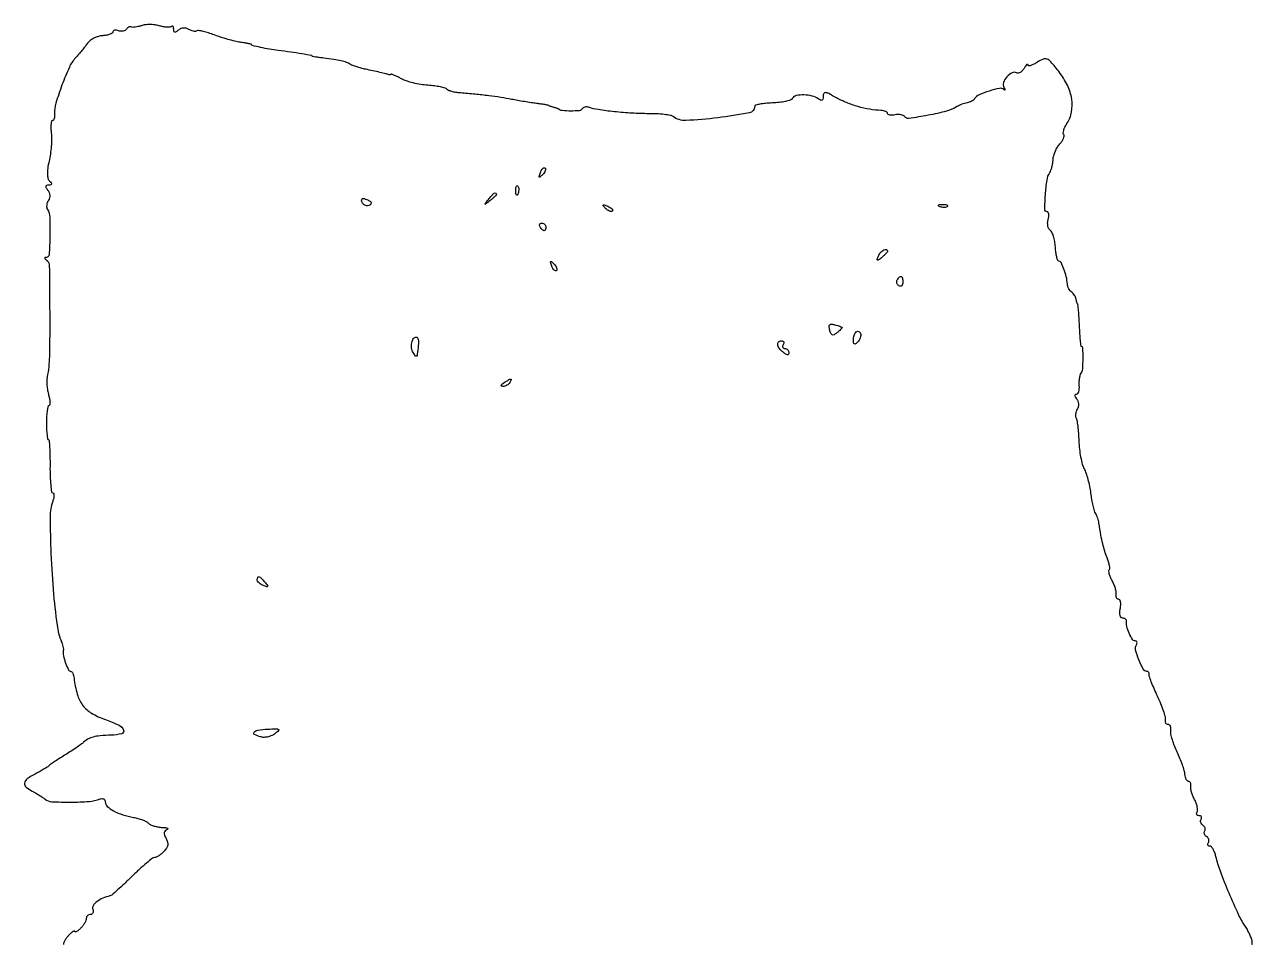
# Model space of a CAD drawing. Extents: x 0 to 379, y 0 to 484.
# Drawn here: x 51.7 to 375.1, y 242.1 to 484.3 of the extents above; entities that cross this region are included whole.
import ezdxf

# ---------------------------------------------------------------- set-up
doc = ezdxf.new("R2010")
doc.units = 0

msp = doc.modelspace()

# ---------------------------------------------------------------- linework, layer by layer
msp.add_lwpolyline([(375.057558, 241.984929, -0.04702), (375, 242.59563, 0.07594), (374.878893, 243.388419, 0.024766), (374.468895, 244.502264, 0.024034), (373.883991, 245.712236, 0.02491), (373.191982, 246.84563, -0.040609), (371.408345, 249.984152, -0.009145), (368.917031, 255.603215, -0.009608), (366.616597, 261.365759, -0.032267), (365.431666, 265.25, 0.030797), (365.113801, 266.303045, 0.043018), (364.694434, 267.192187, 0.050193), (364.242365, 267.816139, 0.214057), (363.832575, 268, -0.114522), (363.516152, 268.073438, -0.184939), (363.33021, 268.273452, -0.156793), (363.308412, 268.575034, -0.078831), (363.457295, 268.930902, 0.110145), (363.597587, 269.334982, 0.099917), (363.560288, 269.775821, 0.094986), (363.350569, 270.185645, 0.088941), (363, 270.5, -0.082063), (362.645885, 270.808915, -0.092249), (362.427168, 271.203881, -0.100657), (362.376253, 271.622221, -0.11907), (362.5, 272, 0.11907), (362.623747, 272.377779, 0.100657), (362.572832, 272.796119, 0.092249), (362.354115, 273.191085, 0.082063), (362, 273.5, -0.088941), (361.649431, 273.814355, -0.094986), (361.439712, 274.224179, -0.099917), (361.402413, 274.665018, -0.110145), (361.542705, 275.069098, 0.09743), (361.676067, 275.424129, 0.174978), (361.620609, 275.726548, 0.170591), (361.382769, 275.928939, 0.092039), (361, 276, -0.098462), (360.620317, 276.075501, -0.175744), (360.388184, 276.287679, -0.169746), (360.341426, 276.605535, -0.091087), (360.487227, 276.979333, 0.143208), (360.634064, 277.511772, 0.045591), (360.545729, 278.337996, 0.041224), (360.272476, 279.288155, 0.035725), (359.83644, 280.229333, -0.028592), (359.374417, 281.190449, -0.028396), (359.023862, 282.200179, -0.029612), (358.82095, 283.115422, -0.090033), (358.834032, 283.75, 0.063362), (358.869303, 284.228084, 0.095237), (358.769051, 284.632812, 0.123712), (358.552718, 284.90094, 0.162851), (358.256641, 285, -0.203317), (357.927928, 285.13943, -0.074029), (357.627575, 285.559545, -0.058228), (357.398087, 286.175648, -0.041287), (357.282122, 286.904836, 0.051373), (357.104266, 287.89435, 0.014076), (356.622249, 289.406161, 0.014074), (355.975617, 291.09867, 0.014248), (355.237238, 292.74511, -0.019488), (354.527335, 294.373537, -0.021023), (353.965932, 296.012058, -0.021103), (353.605242, 297.449491, -0.087568), (353.579436, 298.340275, 0.055071), (353.602117, 298.975376, 0.082885), (353.470841, 299.512456, 0.111122), (353.212314, 299.869687, 0.182746), (352.867679, 300, -0.140106), (352.523429, 300.098395, -0.125236), (352.265477, 300.367188, -0.104183), (352.136584, 300.772317, -0.073982), (352.159189, 301.25, 0.116663), (352.131087, 302.003162, 0.014074), (351.640641, 303.601562, 0.016117), (350.932472, 305.493906, 0.012619), (350.047262, 307.5, -0.007749), (349.154936, 309.470047, -0.01098), (348.427122, 311.251562, -0.007292), (347.877122, 312.752232, -0.136206), (347.844236, 313.25, 0.100489), (347.845514, 313.536058, 0.120327), (347.732202, 313.779688, 0.121416), (347.52035, 313.942182, 0.103531), (347.244111, 314, -0.277951), (346.306679, 314.564751, -0.027465), (345.159712, 317.05611, -0.029029), (344.294274, 319.680886, -0.206363), (344.485549, 320.976618, 0.069266), (344.658245, 321.368305, 0.143726), (344.655416, 321.699382, 0.190155), (344.482669, 321.917486, 0.132036), (344.175648, 322, -0.262343), (343.456359, 322.405294, -0.033571), (342.610601, 324.040067, -0.037712), (341.971904, 325.875177, -0.101031), (341.891849, 327.25, 0.153533), (341.845333, 327.535563, 0.116817), (341.640236, 327.779688, 0.093719), (341.302255, 327.94403, 0.066521), (340.883423, 328, -0.222095), (340.477964, 328.189445, -0.112088), (340.215051, 328.702744, -0.072403), (340.130452, 329.501153, -0.037491), (340.244751, 330.5, 0.033371), (340.362385, 331.458097, 0.056239), (340.316379, 332.265625, 0.080874), (340.128115, 332.81407, 0.276417), (339.817491, 333, -0.148807), (339.493053, 333.098744, -0.125509), (339.252726, 333.367188, -0.101029), (339.136671, 333.77215, -0.069593), (339.165968, 334.25, 0.091541), (339.177217, 334.888286, 0.029165), (338.965922, 335.818909, 0.028004), (338.604124, 336.849665, 0.027838), (338.128784, 337.835646, -0.024698), (337.672085, 338.767961, -0.035338), (337.36906, 339.637117, -0.038302), (337.234431, 340.3438, -0.228108), (337.355136, 340.688469, 0.21034), (337.493903, 341.045436, 0.031261), (337.409988, 341.831333, 0.030719), (337.182598, 342.80121, 0.022025), (336.815621, 343.852823, -0.018886), (336.165405, 345.679158, -0.017793), (335.640444, 347.585767, -0.014026), (335.160305, 349.894458, -0.005926), (334.639794, 353.017581, 0.026895), (334.50102, 353.678153, 0.018542), (334.276549, 354.409172, 0.018742), (334.007357, 355.098125, 0.035917), (333.732479, 355.623842, -0.070473), (333.440047, 356.291438, -0.012266), (333.102004, 357.628595, -0.01311), (332.782762, 359.229176, -0.011416), (332.531024, 360.919751, 0.01861), (332.241193, 362.69087, 0.015866), (331.807543, 364.533395, 0.016157), (331.3053, 366.185098, 0.04293), (330.810419, 367.313491, -0.059753), (330.337726, 368.497808, -0.018473), (329.911543, 370.373264, -0.018186), (329.586235, 372.523688, -0.019041), (329.424274, 374.659322, 0.009209), (329.309806, 376.700077, 0.011958), (329.12586, 378.564067, 0.009709), (328.906166, 380.104123, 0.098431), (328.681042, 380.707067, -0.117442), (328.534245, 381.150395, -0.056826), (328.550821, 381.751265, -0.0518), (328.714158, 382.405614, -0.051407), (329.008781, 383.014207, 0.07716), (329.290246, 383.680752, 0.078954), (329.353314, 384.395874, 0.078951), (329.191607, 385.09535, 0.077142), (328.820353, 385.716462, -0.03914), (328.460525, 386.226412, -0.113184), (328.329156, 386.635346, -0.233938), (328.429796, 386.891633, -0.186364), (328.710436, 387, 0.22924), (329.06063, 387.169462, 0.086236), (329.327445, 387.660937, 0.062799), (329.474803, 388.388312, 0.040401), (329.469368, 389.25, -0.030824), (329.445586, 390.184788, -0.02919), (329.535495, 391.132812, -0.03047), (329.715376, 391.961144, -0.083731), (329.970267, 392.5, 0.136631), (330.356226, 393.600442, 0.014613), (330.456018, 396.331736, 0.010031), (330.420504, 399.113731, 0.404631), (330.021342, 399.5, -0.386002), (329.920157, 399.591793, -0.001821), (329.777063, 401.115625, -0.006742), (329.640966, 402.891099, -0.00406), (329.525068, 405, 0.004189), (329.407673, 407.126123, 0.006503), (329.267197, 408.957812, 0.002427), (329.119069, 410.522266, 0.177689), (329.00879, 410.75, -0.106027), (328.900782, 410.910823, -0.022559), (328.789301, 411.231027, -0.022644), (328.691862, 411.621344, -0.019837), (328.625, 412.036475, 0.073765), (328.502066, 412.485406, 0.042576), (328.233141, 412.978083, 0.041489), (327.87127, 413.437028, 0.054031), (327.466542, 413.786475, -0.077618), (327.063323, 414.169099, -0.045793), (326.706975, 414.731027, -0.044537), (326.446984, 415.373341, -0.057143), (326.33202, 416, 0.042153), (326.045217, 417.878206, 0.030546), (325.42591, 419.902758, 0.0244), (324.682246, 421.629235, 0.286278), (324.087756, 422, -0.315458), (323.808936, 422.195352, -0.025908), (323.534642, 423.092597, -0.027335), (323.303346, 424.293823, -0.017082), (323.15828, 425.719478, 0.02598), (322.981795, 427.193135, 0.031573), (322.65904, 428.545571, 0.03308), (322.250861, 429.618503, 0.147956), (321.810495, 430.117121, -0.13864), (321.43095, 430.531376, -0.068043), (321.19703, 431.213641, -0.059505), (321.134237, 432.043178, -0.053165), (321.262982, 432.897642, 0.035471), (321.413666, 433.703436, 0.061766), (321.407268, 434.382432, 0.093477), (321.256624, 434.838219, 0.272771), (320.982138, 435, -0.419256), (320.387948, 435.604491, -0.012734), (320.553442, 439.482109, -0.019233), (320.964433, 443.323642, -0.103522), (321.683941, 445.286508, 0.054566), (321.983615, 445.909046, 0.022575), (322.255246, 446.804667, 0.022013), (322.462509, 447.799971, 0.026434), (322.566, 448.750656, -0.055855), (322.733909, 449.7457, -0.033232), (323.14105, 450.877889, -0.032919), (323.704221, 451.966381, -0.048109), (324.347788, 452.831807, 0.03462), (324.935653, 453.579412, 0.051449), (325.330438, 454.311902, 0.065532), (325.494081, 454.925458, 0.232869), (325.366723, 455.299943, -0.220651), (325.220851, 455.698257, -0.050657), (325.355692, 456.420736, -0.043154), (325.698488, 457.299338, -0.030457), (326.224579, 458.219999, 0.100272), (327.422187, 461.217, 0.083325), (327.470406, 464.655882, 0.073796), (326.349388, 468.285351, 0.055797), (324.136775, 471.827308, 0.009239), (322.005108, 474.418898, 0.111851), (320.97854, 475.18516, 0.207874), (319.985537, 475.193627, 0.044694), (318.432659, 474.363919, -0.024165), (317.496715, 473.81337, -0.048956), (316.705661, 473.492296, -0.085841), (316.170861, 473.429726, -0.388111), (315.969591, 473.63499, 0.338517), (315.853494, 473.776243, 0.23852), (315.645244, 473.725663, 0.063553), (315.307626, 473.3539, 0.020792), (314.908131, 472.728968, -0.052406), (314.443695, 472.094552, -0.073577), (313.902001, 471.649958, -0.094913), (313.370908, 471.455421, -0.18079), (312.930869, 471.542725, 0.264448), (311.779239, 471.584796, 0.092282), (310.425265, 470.523987, 0.088104), (309.501726, 469.005465, 0.227047), (309.596568, 467.757671, -0.016631), (309.838395, 467.303336, -0.123603), (309.889008, 467.065767, -0.547009), (309.801344, 467.013971, -0.065986), (309.575313, 467.168345, 0.238631), (308.465424, 467.466561, 0.024225), (305.742391, 466.75833, 0.027513), (303.084037, 465.764074, 0.143771), (301.899894, 464.769715, -0.077636), (301.568883, 464.408413, -0.041483), (301.06485, 464.070027, -0.040042), (300.479871, 463.802959, -0.04959), (299.899894, 463.655396, 0.032765), (299.2735, 463.518245, 0.019257), (298.545136, 463.277222, 0.019212), (297.832585, 462.978897, 0.030883), (297.253759, 462.665186, -0.075933), (294.534407, 461.493487, -0.017314), (289.628602, 460.39317, -0.010057), (284.577499, 459.547414, -0.299233), (283.457437, 460.068869, 0.156453), (283.125701, 460.352183, 0.056511), (282.523347, 460.527705, 0.049169), (281.773107, 460.582104, 0.041117), (280.978972, 460.49595, -0.033922), (280.220571, 460.402629, -0.057133), (279.581323, 460.440725, -0.082432), (279.147827, 460.593171, -0.27357), (279, 460.843132, 0.214292), (278.872186, 461.12766, 0.073938), (278.485937, 461.380051, 0.057361), (277.920027, 461.565447, 0.039554), (277.25, 461.648227, -0.032385), (274.302088, 461.969643, -0.026098), (271.195188, 462.682482, -0.026101), (268.179977, 463.71496, -0.032425), (265.507319, 464.995889, 0.008524), (263.482727, 466.088055, 0.093794), (262.602964, 466.35118, 0.318644), (262.166734, 466.105239, 0.110569), (262, 465.360471, -0.048346), (261.933321, 464.67249, -0.226737), (261.702585, 464.362049, -0.235794), (261.323788, 464.3535, -0.051805), (260.75, 464.700636, 0.102393), (259.144327, 465.463476, 0.055023), (256.960762, 465.747866, 0.056202), (254.931979, 465.559241, 0.205895), (253.897899, 464.834797, -0.172187), (253.368112, 464.409705, -0.027678), (252.074668, 464.03802, -0.027835), (250.437402, 463.758956, -0.021225), (248.623192, 463.630435, 0.015776), (246.85522, 463.524533, 0.02556), (245.364892, 463.310732, 0.023149), (244.24024, 463.035648, 0.330486), (244.006104, 462.725249, -0.359004), (242.580541, 461.0232, -0.015293), (234.262613, 459.735083, -0.018733), (225.898994, 459.017444, -0.175357), (222.5, 460.065343, 0.119407), (221.819378, 460.359989, 0.01416), (220.178125, 460.595533, 0.01627), (218.179295, 460.759174, 0.012678), (216, 460.811038, -0.015588), (211.744943, 460.937077, -0.011415), (207.03663, 461.331685, -0.010619), (202.759905, 461.88073, -0.046217), (200.282025, 462.490486, 0.074468), (199.775447, 462.585283, 0.073488), (199.260903, 462.528255, 0.078935), (198.817345, 462.33302, 0.111722), (198.516212, 462.026232, -0.238822), (197.788273, 461.581569, -0.02107), (195.567588, 461.498552, -0.024609), (193.340071, 461.618899, -0.14003), (192.25, 462.0561, 0.067684), (192.094467, 462.146089, 0.012034), (191.779688, 462.266479, 0.012819), (191.401182, 462.390063, 0.011244), (191, 462.5, -0.011244), (190.598818, 462.609937, -0.012819), (190.220312, 462.733521, -0.012034), (189.905533, 462.853911, -0.067684), (189.75, 462.9439, 0.117988), (189.551326, 463.033767, 0.003911), (188.692188, 463.191954, 0.007249), (187.667627, 463.35705, 0.004961), (186.5, 463.516055, -0.006137), (185.100538, 463.709984, -0.00316), (183.353125, 463.985334, -0.00314), (181.558532, 464.291336, -0.004741), (180, 464.582434, 0.01023), (177.156129, 465.081359, 0.007269), (173.949846, 465.528863, 0.006605), (170.396318, 465.924678, 0.005049), (166.5, 466.266959, -0.021319), (165.310851, 466.410535, -0.0262), (164.218652, 466.649246, -0.026172), (163.342695, 466.939429, -0.140173), (162.946476, 467.241113, 0.165068), (162.501175, 467.547139, 0.017133), (161.249397, 467.854345, 0.019829), (159.689891, 468.116817, 0.014608), (157.946476, 468.288, -0.023138), (156.060795, 468.505676, -0.018954), (154.071777, 468.907005, -0.019362), (152.268881, 469.417093, -0.046912), (151, 469.965866, 0.008801), (150.023769, 470.479511, 0.013586), (149.160937, 470.885269, 0.007873), (148.436021, 471.18891, 0.248774), (148.25, 471.16898, -0.058579), (148.135891, 471.109956, -0.044394), (148, 471.072113, -0.045384), (147.863996, 471.059543, -0.074752), (147.75, 471.076511, 0.014985), (146.904919, 471.307692, 0.002681), (145.313312, 471.683207, 0.002922), (143.459908, 472.098622, 0.002777), (141.570073, 472.499637, -0.013106), (140.369882, 472.780338, -0.01312), (139.186477, 473.123452, -0.013049), (138.170772, 473.47651, -0.049684), (137.570073, 473.774064, 0.051368), (136.468068, 474.315334, 0.030683), (135.06854, 474.736886, 0.021883), (133.183099, 475.094533, 0.008087), (130.5, 475.438577, -0.005611), (129.349759, 475.580283, -0.009242), (128.38125, 475.728922, -0.003409), (127.567201, 475.875024, -0.361179), (127.5, 475.955918, 0.365531), (127.360159, 476.121644, 0.001424), (124.748919, 476.559606, 0.00618), (121.813042, 477.006226, 0.004346), (118.5, 477.439078, -0.013121), (116.228145, 477.776543, -0.011619), (113.882498, 478.244563, -0.004158), (111.699611, 478.752203, -0.346437), (111.5, 479.005719, 0.35385), (111.440878, 479.0788, 0.002563), (110.61875, 479.249968, 0.007978), (109.650239, 479.430397, 0.004849), (108.5, 479.614289, -0.021878), (107.080331, 479.891123, -0.010107), (105.260324, 480.368557, -0.009989), (103.364362, 480.948274, -0.013673), (101.684083, 481.550336, 0.015594), (100.169149, 482.086596, 0.021374), (98.774116, 482.467117, 0.01881), (97.621487, 482.683934, 0.177296), (97.136337, 482.584261, -0.135341), (96.754951, 482.47272, -0.052642), (96.202735, 482.522392, -0.047112), (95.582723, 482.70677, -0.042619), (94.985793, 483.008781, 0.07716), (94.319248, 483.290246, 0.078954), (93.604126, 483.353314, 0.078951), (92.90465, 483.191607, 0.077142), (92.283538, 482.820353, -0.029744), (91.666528, 482.367399, -0.188813), (91.292335, 482.291331, -0.294467), (91.069487, 482.497038, -0.063241), (91, 483.044222, 0.043347), (90.960372, 483.500455, 0.126935), (90.831014, 483.78567, 0.257538), (90.641811, 483.86308, 0.16899), (90.424727, 483.75806, -0.18037), (90.038337, 483.581556, -0.032359), (89.232739, 483.575998, -0.031289), (88.241012, 483.695933, -0.023775), (87.174727, 483.946103, 0.038426), (86.004036, 484.184848, 0.029294), (84.698201, 484.270882, 0.029991), (83.45795, 484.205402, 0.059339), (82.5, 483.979841, -0.025906), (81.684383, 483.729339, -0.030166), (80.887485, 483.579486, -0.031438), (80.210518, 483.53698, -0.131071), (79.819098, 483.641444, 0.142128), (79.513213, 483.716006, 0.095925), (79.161632, 483.632002, 0.081546), (78.817797, 483.402517, 0.066588), (78.537073, 483.059986, -0.125083), (78.196646, 482.730973, -0.08122), (77.681312, 482.538534, -0.072801), (77.07409, 482.508172, -0.06786), (76.467975, 482.650663, 0.050059), (75.905553, 482.804123, 0.091175), (75.43101, 482.796763, 0.14065), (75.119784, 482.635991, 0.206274), (74.999294, 482.356989, -0.25159), (74.815972, 482.016396, -0.056163), (74.207365, 481.705813, -0.045473), (73.336483, 481.465936, -0.029991), (72.304357, 481.34365, 0.057132), (71.177264, 481.147732, 0.04447), (70.019048, 480.691656, 0.045713), (69.003093, 480.061235, 0.077436), (68.30797, 479.34365, -0.011932), (67.677283, 478.494442, -0.00604), (66.844989, 477.454072, -0.005995), (65.959348, 476.40006, -0.008891), (65.156166, 475.5, 0.08002), (63.532522, 473.057448, 0.017389), (61.591871, 468.365515, 0.017086), (59.981816, 463.559285, 0.085567), (59.647756, 460.75, -0.036366), (59.634122, 460.079697, -0.056451), (59.516031, 459.514063, -0.075889), (59.319955, 459.128146, -0.241862), (59.070537, 459, 0.347799), (58.831828, 458.811105, 0.035077), (58.706813, 458.045313, 0.032122), (58.677977, 456.996003, 0.019161), (58.771685, 455.75, -0.032266), (58.847108, 454.208035, -0.015496), (58.754759, 452.228725, -0.015293), (58.530273, 450.16201, -0.021114), (58.194373, 448.326512, 0.018971), (57.831902, 446.392642, 0.04301), (57.740693, 444.908507, 0.059828), (57.900422, 443.807749, 0.13119), (58.323488, 443.076512, -0.031859), (58.773495, 442.565189, -0.224303), (58.842887, 442.25, -0.296084), (58.642135, 442.055152, -0.048727), (58.077555, 442, 0.059981), (57.510824, 441.931768, 0.291183), (57.296938, 441.708732, 0.194652), (57.367566, 441.3349, 0.030384), (57.820353, 440.716462, -0.077142), (58.191607, 440.09535, -0.078951), (58.353314, 439.395874, -0.078954), (58.290246, 438.680752, -0.07716), (58.008781, 438.014207, 0.057103), (57.719012, 437.397888, 0.054156), (57.569604, 436.720873, 0.058398), (57.574461, 436.08728, 0.107725), (57.744984, 435.603608, -0.129554), (58.365345, 433.568646, -0.014411), (58.411411, 428.672444, -0.009566), (58.218666, 423.674365, -0.392852), (57.5, 422.985179, 0.069866), (57.150446, 422.930449, 0.348408), (57.045021, 422.778145, 0.19448), (57.155429, 422.549117, 0.031611), (57.548881, 422.234687, -0.24142), (58.248971, 420.9094, -0.001869), (58.354907, 408.423338, -0.005809), (58.275593, 396.88155, -0.044541), (57.694767, 391.5, 0.047479), (57.596712, 390.538674, 0.021845), (57.643218, 389.279687, 0.021405), (57.808224, 387.949406, 0.02771), (58.078472, 386.75, -0.021655), (58.329547, 385.69537, -0.038379), (58.430894, 384.807813, -0.049707), (58.391679, 384.179784, -0.36761), (58.180194, 384, 0.348635), (57.912593, 383.787592, 0.019738), (57.699807, 382.678125, 0.023307), (57.549014, 381.225164, 0.014203), (57.5, 379.5, 0.010427), (57.535984, 377.77468, 0.01724), (57.646875, 376.321916, 0.011331), (57.801379, 375.169919, 0.369311), (58, 375.000141, -0.390509), (58.199289, 374.81659, -0.004895), (58.334536, 372.943949, -0.011141), (58.425035, 370.684229, -0.006697), (58.43672, 368.000141, 0.010571), (58.469201, 365.316223, 0.0175), (58.623659, 363.056291, 0.011661), (58.851288, 361.267287, 0.370966), (59.161969, 361, -0.318852), (59.402555, 360.829214, -0.085169), (59.484788, 360.339063, -0.054514), (59.402652, 359.612866, -0.029717), (59.153632, 358.75, 0.086612), (58.474182, 354.733679, 0.00858), (58.693713, 344.920383, 0.011683), (59.362731, 334.296767, 0.017119), (60.488355, 325, 0.021942), (60.627117, 324.310511, 0.011675), (60.855856, 323.470391, 0.0116), (61.130067, 322.621304, 0.017664), (61.41089, 321.899203, -0.025441), (61.662825, 321.220324, -0.023832), (61.85082, 320.504499, -0.024565), (61.955878, 319.853717, -0.071307), (61.941583, 319.399203, 0.101185), (61.977824, 318.09926, 0.029768), (62.549434, 316.177252, 0.023799), (63.300786, 314.381035, 0.289458), (63.903827, 314, -0.217153), (64.175247, 313.876287, -0.063812), (64.435485, 313.485937, -0.051244), (64.647289, 312.920078, -0.035834), (64.772082, 312.25, 0.039993), (65.602281, 307.989141, 0.093522), (67.034927, 305.089345, 0.098561), (69.372103, 303.00226, 0.047829), (73.016267, 301.300627, -0.023813), (76.616522, 299.825394, -0.193717), (77.808476, 298.550002, -0.449989), (77.310555, 297.586047, -0.052733), (74.602967, 297.196352, 0.010759), (71.614636, 297.019554, 0.041848), (69.787985, 296.716781, 0.064636), (68.474503, 296.196722, 0.05998), (67.300333, 295.347952, -0.029279), (66.583149, 294.759421, -0.006814), (65.310083, 293.860113, -0.007007), (63.813818, 292.863962, -0.006816), (62.276523, 291.900738, 0.004447), (60.793609, 290.981344, 0.005906), (59.462479, 290.117397, 0.004287), (58.364518, 289.372542, 0.057774), (58, 289.052786, -0.066837), (57.651148, 288.757745, -0.007498), (56.765625, 288.210492, -0.008996), (55.685362, 287.591168, -0.007188), (54.5, 286.961655, 0.036909), (52.433185, 285.701279, 0.198934), (51.75205, 284.606756, 0.261112), (52.132359, 283.554759, 0.060132), (53.755546, 282.460958, -0.01258), (54.632382, 281.984208, -0.009021), (55.588562, 281.409477, -0.009118), (56.479711, 280.828826, -0.019315), (57.143348, 280.340529, 0.157563), (58.89259, 279.681286, 0.013005), (63.821647, 279.573586, 0.017149), (68.744458, 279.763001, 0.073546), (71.601859, 280.400713, -0.085071), (72.135756, 280.507092, -0.132406), (72.589296, 280.397861, -0.149712), (72.890028, 280.09017, -0.119754), (73, 279.637595, 0.211281), (73.519088, 278.464, 0.058752), (75.193938, 277.266908, 0.048811), (77.595643, 276.235475, 0.035905), (80.413411, 275.556912, -0.025754), (81.6048, 275.295454, -0.024977), (82.775506, 274.910776, -0.025799), (83.768501, 274.468521, -0.078865), (84.363411, 274.036589, 0.086925), (84.938977, 273.632612, 0.03427), (85.844565, 273.281307, 0.032631), (86.897702, 273.027707, 0.035044), (87.95, 272.921053, -0.018608), (88.859161, 272.858987, -0.078267), (89.386097, 272.717915, -0.412035), (89.457458, 272.534645, -0.196606), (89.25799, 272.340382, 0.107151), (88.755, 271.998183, 0.164757), (88.535906, 271.524622, 0.112975), (88.613081, 270.875016, 0.037055), (89.006007, 269.988776, -0.057858), (89.38361, 269.031756, -0.107431), (89.421967, 268.201792, -0.103605), (89.111161, 267.410646, -0.051193), (88.426589, 266.569446, -0.025799), (87.760475, 265.968741, -0.028512), (87.057087, 265.461025, -0.029596), (86.413517, 265.101854, -0.112942), (85.968357, 265, 0.168314), (85.423626, 264.811282, 0.007511), (83.854463, 263.537093, 0.011933), (82.02323, 261.92802, 0.008182), (80.020207, 260.01989, -0.00527), (78.028637, 258.100428, -0.007714), (76.23247, 256.457087, -0.004189), (74.689597, 255.111535, -0.125502), (74.230421, 254.884544, 0.049727), (72.346834, 254.283697, 0.062427), (70.769661, 253.353552, 0.080306), (69.792413, 252.310802, 0.244484), (69.686132, 251.375545, -0.071829), (69.805398, 250.849603, -0.120094), (69.733745, 250.404066, -0.152618), (69.4855, 250.110175, -0.142579), (69.106989, 250, 0.095752), (68.684465, 249.918336, 0.097112), (68.325178, 249.685268, 0.09868), (68.08464, 249.337419, 0.102425), (68, 248.928571, -0.098387), (67.89773, 248.413868, -0.03396), (67.559375, 247.73125, -0.032192), (67.074034, 247.010186, -0.032161), (66.5, 246.357143, -0.020204), (65.923506, 245.825448, -0.046395), (65.440625, 245.486607, -0.102943), (65.128109, 245.385125, -0.446458), (65, 245.5, 0.446458), (64.871891, 245.614875, 0.102943), (64.559375, 245.513393, 0.046395), (64.076494, 245.174552, 0.020204), (63.5, 244.642857, 0.031922), (62.925964, 243.99044, 0.032072), (62.440625, 243.271239, 0.033828), (62.102124, 242.59124, 0.098884), (62, 242.079902, -0.135674)], format="xyb")
for points in [[(188.124088, 444.733333, -0.011214), (187.463552, 444.106486, -0.400052), (187.270328, 444.111181, -0.286372), (187.21821, 444.336218, -0.008399), (187.564293, 445.293128, -0.036269), (187.866277, 445.940734, -0.070189), (188.210949, 446.395085, -0.120343), (188.538684, 446.59249, -0.278911), (188.806872, 446.526461, -0.20742), (188.927901, 446.220211, -0.082976), (188.837219, 445.768815, -0.063152), (188.558688, 445.246577, -0.043285)], [(176, 439.622445, -0.184603), (175.91885, 439.410139, -0.013803), (175.485938, 438.952641, -0.017649), (174.920402, 438.425681, -0.012436), (174.25, 437.872445, -0.001576), (173.120493, 436.99236, -0.377591), (173, 437, -0.377591), (172.99236, 437.120493, -0.001576), (173.872445, 438.25, -0.017685), (174.76332, 439.306759, -0.065617), (175.426111, 439.869516, -0.241985), (175.806605, 439.90695, -0.307699)], [(181.683114, 439.8125, -0.054073), (181.461564, 439.395823, -0.470617), (181.279315, 439.37858, -0.168741), (181.137993, 439.670344, -0.018894), (181.078947, 440.416667, -0.028489), (181.089945, 441.112848, -0.077125), (181.200665, 441.592839, -0.208169), (181.385309, 441.77538, -0.296942), (181.604167, 441.729167, -0.126455), (181.797407, 441.402231, -0.060344), (181.876576, 440.916927, -0.05415), (181.839148, 440.359369, -0.051402)], [(143, 437.452028, -0.221723), (142.70754, 436.824933, -0.176606), (141.997937, 436.567179, -0.144684), (141.177157, 436.810826, -0.158419), (140.655712, 437.454816, -0.052218), (140.492566, 438.063039, -0.241428), (140.602299, 438.398585, -0.239714), (140.939743, 438.506823, -0.051608), (141.550928, 438.342084, -0.018792), (142.106057, 438.104765, -0.027318), (142.574335, 437.851255, -0.026011), (142.920733, 437.612832, -0.233079)], [(206.526461, 435.193128, -0.20742), (206.220211, 435.072099, -0.082976), (205.768815, 435.162781, -0.063152), (205.246577, 435.441312, -0.043285), (204.733333, 435.875912, -0.011214), (204.106486, 436.536448, -0.400052), (204.111181, 436.729672, -0.286372), (204.336218, 436.78179, -0.008399), (205.293128, 436.435707, -0.036269), (205.940734, 436.133723, -0.070189), (206.395085, 435.789051, -0.120343), (206.59249, 435.461316, -0.278911)], [(294.729167, 436.395833, -0.126455), (294.402231, 436.202593, -0.060344), (293.916927, 436.123424, -0.05415), (293.359369, 436.160852, -0.051402), (292.8125, 436.316886, -0.054073), (292.395823, 436.538436, -0.470617), (292.37858, 436.720685, -0.168741), (292.670344, 436.862007, -0.018894), (293.416667, 436.921053, -0.028489), (294.112848, 436.910055, -0.077125), (294.592839, 436.799335, -0.208169), (294.77538, 436.614691, -0.296942)], [(189, 431, -0.042167), (188.967655, 430.617151, -0.061769), (188.870461, 430.29375, -0.081139), (188.727648, 430.07446, -0.210953), (188.559017, 430, -0.151918), (188.34829, 430.065539, -0.038439), (188.066025, 430.29375, -0.035638), (187.768994, 430.617226, -0.029505), (187.5, 431, -0.082592), (187.343488, 431.3821, -0.161196), (187.3746, 431.70625, -0.182303), (187.586039, 431.921712, -0.108972), (187.940983, 432, -0.093332), (188.345238, 431.923877, -0.09642), (188.688914, 431.70625, -0.099167), (188.918938, 431.381556, -0.105053)], [(279, 424.622445, -0.172995), (278.92491, 424.411909, -0.015689), (278.55265, 423.984529, -0.018888), (278.060438, 423.492636, -0.013646), (277.477108, 422.981001, -0.008807), (276.617386, 422.292701, -0.27071), (276.355597, 422.258808, -0.389672), (276.264678, 422.458284, -0.012731), (276.584097, 423.358556, -0.091143), (277.143246, 424.274265, -0.089947), (277.99376, 424.936277, -0.178047), (278.678078, 425.025462, -0.350363)], [(191.806872, 419.473539, -0.278911), (191.538684, 419.40751, -0.120343), (191.210949, 419.604915, -0.070189), (190.866277, 420.059266, -0.036269), (190.564293, 420.706872, -0.008399), (190.21821, 421.663782, -0.286372), (190.270328, 421.888819, -0.400052), (190.463552, 421.893514, -0.011214), (191.124088, 421.266667, -0.043285), (191.558688, 420.753423, -0.063152), (191.837219, 420.231185, -0.082976), (191.927901, 419.779789, -0.20742)], [(283, 416.440983, -0.067432), (282.925389, 415.890269, -0.140899), (282.701458, 415.524436, -0.190788), (282.36964, 415.397824, -0.136093), (281.983688, 415.510081, -0.090427), (281.639411, 415.820631, -0.095498), (281.434921, 416.22714, -0.099685), (281.401101, 416.665803, -0.108373), (281.542705, 417.069098, -0.050477), (282.13314, 417.838655, -0.315493), (282.592818, 417.933879, -0.25701), (282.914842, 417.519563, -0.039415)], [(267, 404.505813, -0.185345), (266.941872, 404.35439, -0.010696), (266.595254, 403.985627, -0.015112), (266.150038, 403.558442, -0.010447), (265.622143, 403.101369, -0.047401), (264.907563, 402.614601, -0.22479), (264.426531, 402.585204, -0.198963), (264.06008, 402.943389, -0.037075), (263.748914, 403.852154, -0.040659), (263.585828, 404.777214, -0.220753), (263.75192, 405.244805, -0.224411), (264.213633, 405.415149, -0.041954), (265.126771, 405.256598, -0.012214), (265.844737, 405.049984, -0.019142), (266.449739, 404.833987, -0.013929), (266.921177, 404.629619, -0.291318)], [(155.416214, 399.75, -0.003025), (155.147978, 397.458125, -0.12727), (154.968034, 397.001963, -0.503921), (154.706105, 396.999782, -0.020302), (154.077207, 397.909316, -0.108273), (153.638562, 399.116004, -0.085405), (153.690719, 400.508367, -0.102928), (154.170328, 401.602937, -0.24278), (154.93987, 402, -0.281103), (155.200853, 401.840685, -0.066609), (155.379227, 401.339063, -0.049522), (155.459256, 400.61223, -0.0303)], [(251.5, 400, 0.082592), (251.343488, 399.6179, 0.161196), (251.3746, 399.29375, 0.182303), (251.586039, 399.078288, 0.108972), (251.940983, 399, -0.105142), (252.345057, 398.91408, -0.099183), (252.688914, 398.670282, -0.096396), (252.919387, 398.306024, -0.093252), (253, 397.877555, -0.122183), (252.898357, 397.467821, -0.300026), (252.638636, 397.325424, -0.128583), (252.191217, 397.48229, -0.024942), (251.5, 398, -0.053614), (250.476471, 399.053549, -0.130196), (250.052816, 400.042099, -0.253785), (250.298418, 400.712582, -0.182639), (251.059017, 401, -0.108972), (251.413961, 400.921712, -0.182303), (251.6254, 400.70625, -0.161196), (251.656512, 400.3821, -0.082592)], [(271.1125, 400.7125, -0.034004), (270.572437, 400.24129, -0.258294), (270.25, 400.194569, -0.271978), (270.050901, 400.441764, -0.036751), (270, 401.133333, -0.07118), (270.185927, 402.432743, -0.125949), (270.734472, 403.358698, -0.296734), (271.350998, 403.489127, -0.22378), (271.841667, 402.975, -0.099514), (271.906408, 402.452911, -0.059262), (271.785599, 401.836016, -0.055968), (271.509426, 401.223506, -0.062578)], [(179.5, 390, -0.075854), (179.175433, 389.618541, -0.054031), (178.713662, 389.298248, -0.053889), (178.192374, 389.083483, -0.074131), (177.690983, 389.015313, -0.102799), (177.327599, 389.095709, -0.37991), (177.239151, 389.292684, -0.147021), (177.445888, 389.597454, -0.027275), (178, 390, -0.008108), (179.281145, 390.798791, -0.136158), (179.758161, 390.931144, -0.541951), (179.886554, 390.734105, -0.034464)], [(115.018999, 337.477108, -0.008807), (115.707299, 336.617386, -0.27071), (115.741192, 336.355597, -0.389672), (115.541716, 336.264678, -0.012731), (114.641444, 336.584097, -0.0442), (114.013435, 336.891147, -0.05126), (113.482174, 337.291272, -0.058677), (113.117443, 337.719384, -0.148172), (113, 338.106989, -0.097466), (113.129499, 338.765008, -0.389178), (113.469452, 338.925, -0.127361), (114.053128, 338.562498, -0.017238)], [(117.703524, 297.602992, -0.061233), (116.871924, 297.108217, -0.045971), (115.860915, 296.770348, -0.046855), (114.833042, 296.628639, -0.074924), (113.953524, 296.722405, -0.050709), (112.281837, 297.34612, -0.491416), (112.15319, 297.984552, -0.180513), (113.172727, 298.540132, -0.022017), (115.75, 298.792831, -0.005502), (118.020872, 298.88987, -0.14571), (118.602372, 298.736621, -0.493155), (118.637928, 298.40689, -0.025725)]]:
    msp.add_lwpolyline(points, format="xyb", close=True)

doc.saveas('drawing.dxf')
